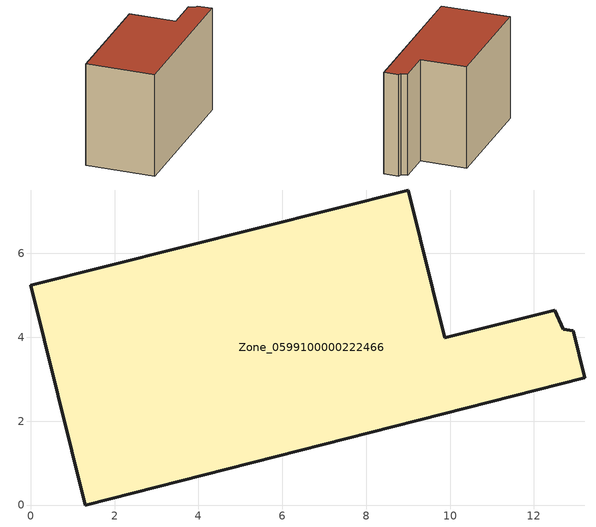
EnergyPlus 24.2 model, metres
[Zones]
Zone_0599100000222466
 floor ground (C_G): 13.21,3.03 1.31,0 0,5.24 9,7.51 9.87,3.99 12.49,4.64 12.69,4.2 12.94,4.15 z0
 wall outside (C_F): 9,7.51 0,5.24 1.31,0 13.21,3.03 12.94,4.15 12.69,4.2 12.49,4.64 9.87,3.99 9,7.51 z0:8.2
 roof outside (C_R): 12.94,4.15 12.69,4.2 12.49,4.64 9.87,3.99 9,7.51 0,5.24 1.31,0 13.21,3.03 z8.2
[BUILDING]
Pand.0599100000222466: North Axis=0; Terrain=City; Loads Convergence Tolerance Value=0.04; Temperature Convergence Tolerance Value=0.4; Solar Distribution=FullExterior; Maximum Number of Warmup Days=25; Minimum Number of Warmup Days=1
[Site:Location]
Rotterdam.The.Hague.AP_ZH_NLD Design_Conditions: Latitude=51.96; Longitude=4.45; Time Zone=1; Elevation=-4.5
[SITE:GROUNDTEMPERATURE:BUILDINGSURFACE]
18, 18, 18, 18, 18, 18, 18, 18, 18, 18, 18, 18
[MATERIAL] Thermal Absorptance=0.9; Solar Absorptance=0.7; Visible Absorptance=0.7
Name | Roughness | Thickness | Conductivity | Density | Specific Heat
G.TI.1975-1991 | MediumSmooth | 0.15 | 0.288461 | 540 | 1210
F.TI.1975-1991 | Rough | 0.3 | 0.230769 | 1920 | 840
R.TI.1975-1991 | MediumRough | 0.2 | 0.153846 | 1500 | 1000
[CONSTRUCTION]
C_G: G.TI.1975-1991
C_F: F.TI.1975-1991
C_R: R.TI.1975-1991
[ZONE]
Zone_0599100000222466: Type=1; Multiplier=1; Ceiling Height=Autocalculate; Volume=Autocalculate; Floor Area=autocalculate; Part of Total Floor Area=Yes
[ZONEINFILTRATION:DESIGNFLOWRATE]
Infil_Zone_0599100000222466: Zone or ZoneList or Space or SpaceList=Zone_0599100000222466; Schedule=AlwaysOn; Design Flow Rate Calculation Method=Flow/Area; Flow Rate per Floor Area=0.003; Constant Term Coefficient=1; Temperature Term Coefficient=0; Velocity Term Coefficient=0; Velocity Squared Term Coefficient=0
[HVACTEMPLATE:ZONE:IDEALLOADSAIRSYSTEM]
Zone_0599100000222466: Maximum Heating Supply Air Temperature=50; Minimum Cooling Supply Air Temperature=13; Maximum Heating Supply Air Humidity Ratio=0.0156; Minimum Cooling Supply Air Humidity Ratio=0.0077; Heating Limit=NoLimit; Cooling Limit=NoLimit; Dehumidification Control Type=ConstantSensibleHeatRatio; Cooling Sensible Heat Ratio=0.7; Dehumidification Setpoint=60; Humidification Control Type=None; Humidification Setpoint=30; Outdoor Air Method=None; Outdoor Air Flow Rate per Person=0.00944; Outdoor Air Flow Rate per Zone Floor Area=0; Outdoor Air Flow Rate per Zone=0; Demand Controlled Ventilation Type=None; Outdoor Air Economizer Type=NoEconomizer; Heat Recovery Type=None; Sensible Heat Recovery Effectiveness=0.7; Latent Heat Recovery Effectiveness=0.65
[ZONECONTROL:THERMOSTAT]
ThermostatControl_Zone_0599100000222466: Zone or ZoneList=Zone_0599100000222466; Control Type Schedule=DualSetpointControlType; Control 1=Thermostat_Zone_0599100000222466; Temperature Difference Between Cutout And Setpoint=0
[THERMOSTATSETPOINT:DUALSETPOINT]
Thermostat_Zone_0599100000222466: Heating Setpoint Temperature Schedule=HeatingSetpoint_Zone_0599100000222466; Cooling Setpoint Temperature Schedule=CoolingSetpoint_Zone_0599100000222466
[SCHEDULE:COMPACT]
HeatingSetpoint_Zone_0599100000222466: Through: 12/31, For: AllDays, Until: 24:00, 21
CoolingSetpoint_Zone_0599100000222466: Through: 12/31, For: AllDays, Until: 24:00, 24
DualSetpointControlType: Through: 12/31, For: AllDays, Until: 24:00, 4
AlwaysOn: Through: 12/31, For: AllDays, Until: 24:00, 1
